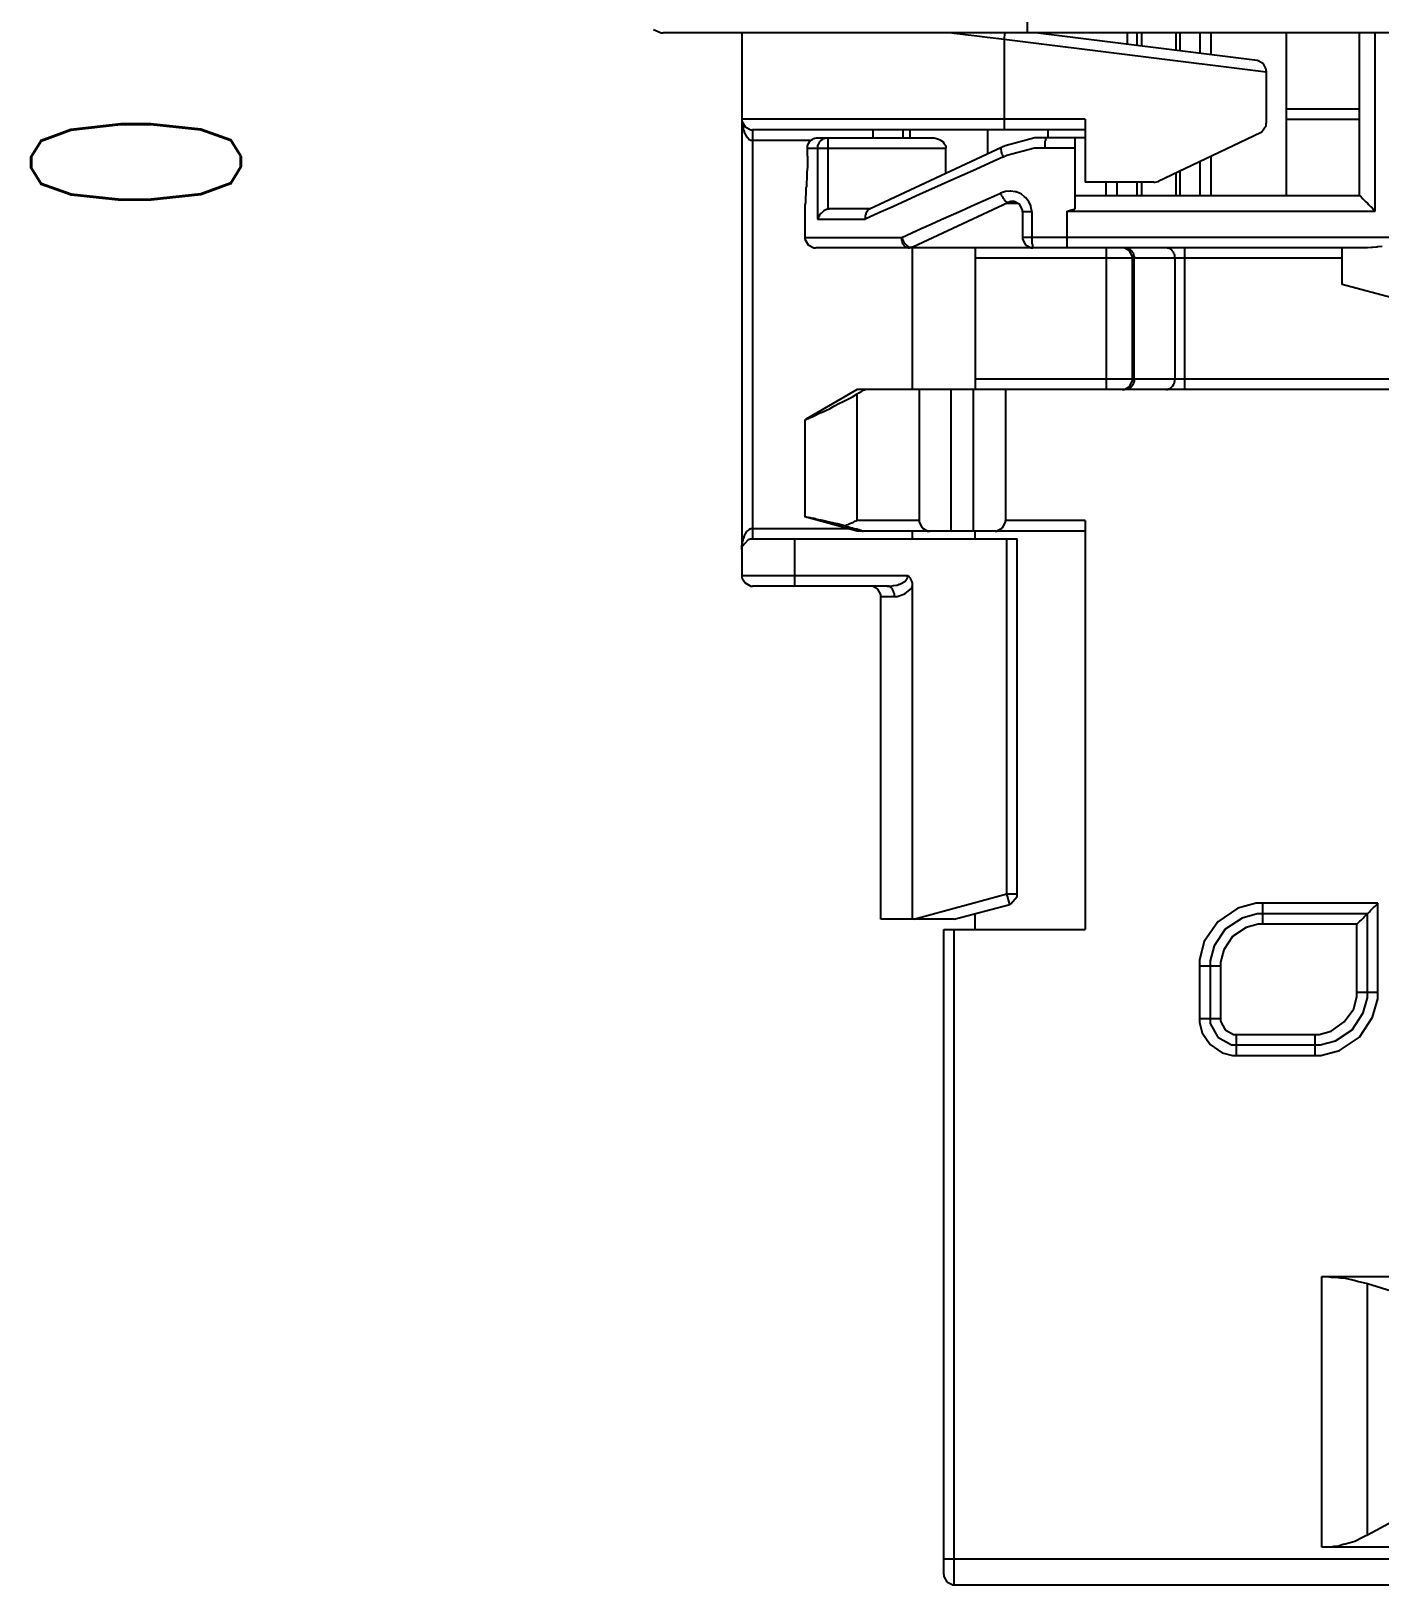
# Model space of a CAD drawing. Extents: x 69 to 1887, y 24 to 936.
# Drawn here: x 707.44 to 733.17, y 189.96 to 219.6 of the extents above; entities that cross this region are included whole.
import ezdxf

# ---------------------------------------------------------------- set-up
doc = ezdxf.new("R2010")
doc.units = 0
doc.layers.get('0').update_dxf_attribs({"linetype": 'CONTINUOUS'})
doc.layers.add('C00-00-00-BLACK', color=7, linetype='CONTINUOUS')
doc.styles.add('HS-BUNDLE-DIMENSION', font='ROMANS.SHX', dxfattribs={"width": 0.6, "height": 4})

# ---------------------------------------------------------------- blocks, each defined once
blk = doc.blocks.new('418104880')
at = {"layer": 'C00-00-00-BLACK', "color": 7}
for points in [[(12.798, 8.632), (-11.712, 8.632)], [(12.798, 8.632), (12.798, -3.868)], [(12.828, 8.632), (12.798, 8.632)], [(12.938, 8.572), (12.828, 8.632)], [(12.998, 8.472), (12.938, 8.572)], [(12.998, 8.432), (12.998, 8.472)], [(12.998, 8.432), (12.998, -3.868)], [(12.998, 8.132), (-12.212, 8.132)], [(-4.892, 7.912), (5.788, 7.912)], [(4.958, 7.702), (5.038, 7.742)], [(5.038, 7.742), (5.118, 7.782)], [(5.118, 7.782), (5.158, 7.802)], [(5.158, 7.802), (5.248, 7.832)], [(5.248, 7.832), (5.338, 7.852)], [(5.338, 7.852), (5.378, 7.862)], [(5.378, 7.862), (5.468, 7.892)], [(5.468, 7.892), (5.558, 7.902)], [(5.558, 7.902), (5.598, 7.912)], [(5.598, 7.912), (5.698, 7.912)], [(5.698, 7.912), (5.788, 7.912)], [(5.788, 7.912), (5.788, 2.752)], [(3.228, 6.772), (4.918, 7.682)], [(4.918, 7.682), (4.958, 7.702)], [(4.918, 7.682), (4.918, 2.882)], [(4.918, 2.882), (3.228, 3.402)], [(5.788, 2.752), (-4.892, 2.752)], [(4.998, 2.862), (4.918, 2.882)], [(5.088, 2.842), (4.998, 2.862)], [(5.168, 2.822), (5.088, 2.842)], [(5.258, 2.802), (5.168, 2.822)], [(5.338, 2.782), (5.258, 2.802)], [(5.428, 2.772), (5.338, 2.782)], [(5.518, 2.762), (5.428, 2.772)], [(5.608, 2.762), (5.518, 2.762)], [(5.698, 2.752), (5.608, 2.762)], [(5.778, 2.752), (5.698, 2.752)], [(5.788, 2.752), (5.778, 2.752)], [(5.808, -1.468), (5.448, -1.558)], [(5.918, -1.468), (5.808, -1.468)], [(5.918, -1.868), (5.918, -1.468)], [(7.418, -1.468), (5.918, -1.468)], [(7.418, -1.868), (7.418, -1.468)], [(7.488, -1.468), (7.418, -1.468)], [(7.688, -1.518), (7.488, -1.468)], [(5.448, -1.558), (5.068, -1.818)], [(5.528, -1.748), (5.208, -1.958)], [(5.818, -1.668), (5.528, -1.748)], [(5.918, -1.668), (5.818, -1.668)], [(7.418, -1.668), (5.918, -1.668)], [(5.918, -1.668), (5.918, -1.668)], [(7.508, -1.668), (7.418, -1.668)], [(7.768, -1.818), (7.508, -1.668)], [(7.918, -1.678), (7.688, -1.518)], [(8.068, -1.898), (7.918, -1.678)], [(5.068, -1.818), (4.818, -2.198)], [(5.208, -1.958), (4.998, -2.278)], [(5.608, -1.928), (5.358, -2.108)], [(5.838, -1.868), (5.608, -1.928)], [(5.918, -1.868), (5.838, -1.868)], [(7.418, -1.868), (5.918, -1.868)], [(7.468, -1.868), (7.418, -1.868)], [(7.628, -1.958), (7.468, -1.868)], [(7.718, -2.118), (7.628, -1.958)], [(7.918, -2.078), (7.768, -1.818)], [(8.118, -2.098), (8.068, -1.898)], [(4.818, -2.198), (4.718, -2.548)], [(4.998, -2.278), (4.918, -2.568)], [(5.178, -2.358), (5.118, -2.588)], [(5.358, -2.108), (5.178, -2.358)], [(7.718, -2.168), (7.718, -2.118)], [(7.718, -3.168), (7.718, -2.168)], [(7.718, -2.168), (8.118, -2.168)], [(7.918, -2.168), (7.918, -2.078)], [(7.918, -3.168), (7.918, -2.168)], [(8.118, -2.168), (8.118, -2.098)], [(8.118, -3.168), (8.118, -2.168)], [(4.718, -2.548), (4.718, -2.668)], [(4.918, -2.568), (4.918, -2.668)], [(5.118, -2.588), (5.118, -2.668)], [(4.718, -2.668), (4.718, -4.368)], [(4.718, -2.668), (5.118, -2.668)], [(4.918, -2.668), (4.918, -4.168)], [(5.118, -2.668), (5.118, -3.968)], [(7.658, -3.478), (7.718, -3.248)], [(7.718, -3.168), (8.118, -3.168)], [(7.718, -3.248), (7.718, -3.168)], [(7.918, -3.268), (7.918, -3.168)], [(8.118, -3.288), (8.118, -3.168)], [(7.488, -3.738), (7.658, -3.478)], [(7.838, -3.558), (7.918, -3.268)], [(8.028, -3.638), (8.118, -3.288)], [(7.228, -3.908), (7.488, -3.738)], [(7.628, -3.878), (7.838, -3.558)], [(7.768, -4.018), (8.028, -3.638)], [(4.938, -4.148), (4.918, -4.168)], [(4.958, -4.128), (4.938, -4.148)], [(4.978, -4.108), (4.958, -4.128)], [(4.998, -4.088), (4.978, -4.108)], [(5.018, -4.068), (4.998, -4.088)], [(5.038, -4.048), (5.018, -4.068)], [(5.058, -4.028), (5.038, -4.048)], [(5.078, -4.008), (5.058, -4.028)], [(5.098, -3.988), (5.078, -4.008)], [(5.118, -3.968), (5.098, -3.988)], [(5.118, -3.968), (6.918, -3.968)], [(6.918, -4.368), (6.918, -3.968)], [(6.918, -3.968), (6.998, -3.968)], [(6.998, -3.968), (7.228, -3.908)], [(7.018, -4.168), (7.308, -4.088)], [(7.308, -4.088), (7.628, -3.878)], [(7.388, -4.278), (7.768, -4.018)], [(10.298, -11.668), (10.298, -3.868)], [(12.998, -3.868), (10.298, -3.868)], [(12.798, -4.068), (11.738, -4.348)], [(13.568, -4.068), (11.798, -4.548)], [(12.398, -3.868), (12.398, -4.178)], [(12.798, -4.068), (14.198, -4.068)], [(13.598, -10.408), (13.598, -4.068)], [(14.198, -4.068), (14.198, -10.218)], [(4.738, -4.348), (4.718, -4.368)], [(4.718, -4.368), (6.918, -4.368)], [(4.758, -4.328), (4.738, -4.348)], [(4.778, -4.308), (4.758, -4.328)], [(4.798, -4.288), (4.778, -4.308)], [(4.818, -4.268), (4.798, -4.288)], [(4.838, -4.248), (4.818, -4.268)], [(4.858, -4.228), (4.838, -4.248)], [(4.878, -4.208), (4.858, -4.228)], [(4.898, -4.188), (4.878, -4.208)], [(4.918, -4.168), (4.898, -4.188)], [(4.918, -4.168), (6.918, -4.168)], [(6.918, -4.168), (7.018, -4.168)], [(6.918, -4.368), (6.918, -4.368)], [(6.918, -4.368), (7.038, -4.368)], [(7.038, -4.368), (7.388, -4.278)], [(11.718, -4.358), (11.598, -4.498)], [(11.738, -4.348), (11.718, -4.358)], [(11.738, -4.348), (11.798, -4.548)], [(11.738, -4.348), (11.738, -4.348)], [(11.598, -4.498), (11.598, -4.548)], [(11.798, -4.548), (11.598, -4.548)], [(11.598, -4.548), (11.598, -11.318)], [(11.798, -4.548), (11.798, -11.318)], [(13.738, -10.268), (13.608, -10.378)], [(13.888, -10.218), (13.738, -10.268)], [(13.938, -10.218), (13.888, -10.218)], [(14.198, -10.218), (13.938, -10.218)], [(13.938, -10.218), (13.938, -10.238)], [(13.938, -10.238), (13.938, -10.268)], [(13.938, -10.268), (13.948, -10.298)], [(13.948, -10.298), (13.958, -10.318)], [(13.958, -10.318), (13.968, -10.338)], [(13.968, -10.338), (13.978, -10.358)], [(13.978, -10.358), (13.978, -10.368)], [(13.978, -10.368), (13.998, -10.388)], [(14.198, -10.218), (14.198, -10.258)], [(14.198, -10.258), (14.258, -10.358)], [(14.258, -10.358), (14.358, -10.418)], [(13.608, -10.378), (13.598, -10.408)], [(13.598, -10.438), (13.598, -10.408)], [(13.598, -10.458), (13.598, -10.438)], [(13.598, -10.478), (13.598, -10.458)], [(13.608, -10.498), (13.598, -10.478)], [(13.618, -10.528), (13.608, -10.498)], [(13.628, -10.548), (13.618, -10.528)], [(13.638, -10.568), (13.628, -10.548)], [(13.638, -10.578), (13.638, -10.568)], [(13.658, -10.598), (13.638, -10.578)], [(13.668, -10.608), (13.658, -10.598)], [(13.678, -10.618), (13.668, -10.608)], [(13.688, -10.588), (13.678, -10.618)], [(16.848, -10.618), (13.678, -10.618)], [(13.698, -10.558), (13.688, -10.588)], [(13.718, -10.538), (13.698, -10.558)], [(13.738, -10.508), (13.718, -10.538)], [(13.778, -10.488), (13.738, -10.508)], [(13.788, -10.478), (13.778, -10.488)], [(13.838, -10.458), (13.788, -10.478)], [(13.848, -10.458), (13.838, -10.458)], [(13.888, -10.438), (13.848, -10.458)], [(13.898, -10.438), (13.888, -10.438)], [(13.948, -10.428), (13.898, -10.438)], [(13.958, -10.428), (13.948, -10.428)], [(14.008, -10.418), (13.958, -10.428)], [(13.998, -10.388), (13.998, -10.388)], [(13.998, -10.388), (14.028, -10.408)], [(14.018, -10.418), (14.008, -10.418)], [(14.068, -10.418), (14.018, -10.418)], [(14.028, -10.408), (14.028, -10.408)], [(14.028, -10.408), (14.048, -10.418)], [(14.048, -10.418), (14.078, -10.418)], [(14.078, -10.418), (14.068, -10.418)], [(14.078, -10.418), (16.648, -10.418)], [(14.358, -10.418), (14.398, -10.418)], [(15.848, -11.318), (15.848, -10.418)], [(16.678, -10.418), (16.648, -10.418)], [(16.788, -10.478), (16.678, -10.418)], [(16.848, -10.578), (16.788, -10.478)], [(16.848, -10.618), (16.848, -10.578)], [(16.848, -20.972), (16.848, -10.618)], [(16.848, -10.618), (16.848, -10.618)], [(16.728, -11.298), (16.848, -11.168)], [(16.838, -11.248), (16.828, -11.298)], [(16.848, -11.188), (16.838, -11.238)], [(16.838, -11.238), (16.838, -11.248)], [(16.848, -11.168), (16.848, -11.118)], [(16.848, -11.118), (16.848, -11.128)], [(16.848, -11.128), (16.848, -11.178)], [(16.848, -11.178), (16.848, -11.188)], [(10.298, -11.468), (14.648, -11.468)], [(16.638, -11.318), (11.598, -11.318)], [(11.878, -11.528), (11.818, -11.638)], [(11.988, -11.468), (11.878, -11.528)], [(12.018, -11.468), (11.988, -11.468)], [(12.018, -11.468), (12.018, -11.468)], [(12.398, -11.318), (12.398, -11.468)], [(12.428, -11.468), (12.428, -14.168)], [(12.858, -11.468), (12.858, -14.168)], [(13.308, -11.468), (13.268, -11.468)], [(13.408, -11.528), (13.308, -11.468)], [(13.468, -11.638), (13.408, -11.528)], [(13.598, -11.468), (13.598, -11.318)], [(14.548, -11.468), (14.538, -11.468)], [(14.538, -11.468), (14.538, -11.468)], [(14.538, -11.468), (14.538, -11.468)], [(14.558, -11.478), (14.548, -11.468)], [(14.568, -11.478), (14.558, -11.478)], [(14.578, -11.488), (14.568, -11.478)], [(14.568, -11.478), (14.568, -11.478)], [(14.588, -11.488), (14.578, -11.488)], [(14.598, -11.488), (14.588, -11.488)], [(14.608, -11.498), (14.598, -11.488)], [(14.638, -11.498), (14.608, -11.498)], [(14.658, -11.508), (14.638, -11.498)], [(14.648, -11.468), (15.648, -11.738)], [(14.678, -11.508), (14.658, -11.508)], [(14.718, -11.518), (14.678, -11.508)], [(14.728, -11.528), (14.718, -11.518)], [(14.768, -11.538), (14.728, -11.528)], [(14.778, -11.538), (14.768, -11.538)], [(14.808, -11.548), (14.778, -11.538)], [(14.848, -11.558), (14.808, -11.548)], [(16.648, -11.518), (14.828, -11.518)], [(14.878, -11.568), (14.848, -11.558)], [(16.638, -11.318), (16.648, -11.318)], [(16.658, -11.318), (16.648, -11.318)], [(16.648, -19.12), (16.648, -11.328)], [(16.678, -11.518), (16.648, -11.518)], [(16.668, -11.318), (16.658, -11.318)], [(16.678, -11.318), (16.668, -11.318)], [(16.668, -11.318), (16.668, -11.318)], [(16.688, -11.318), (16.678, -11.318)], [(16.708, -11.498), (16.678, -11.518)], [(16.698, -11.318), (16.688, -11.318)], [(16.688, -11.318), (16.688, -11.318)], [(16.708, -11.308), (16.698, -11.318)], [(16.708, -11.308), (16.728, -11.298)], [(16.708, -11.308), (16.708, -11.308)], [(16.708, -11.308), (16.708, -11.308)], [(16.728, -11.478), (16.708, -11.498)], [(16.758, -11.458), (16.728, -11.478)], [(16.778, -11.418), (16.758, -11.458)], [(16.788, -11.408), (16.778, -11.418)], [(16.808, -11.358), (16.788, -11.408)], [(16.828, -11.308), (16.808, -11.348)], [(16.808, -11.348), (16.808, -11.358)], [(16.828, -11.298), (16.828, -11.308)], [(10.298, -11.668), (11.818, -11.668)], [(11.818, -11.638), (11.818, -11.668)], [(11.818, -14.168), (11.818, -11.668)], [(13.468, -11.668), (13.468, -11.638)], [(13.468, -11.668), (14.648, -11.668)], [(13.468, -14.168), (13.468, -11.668)], [(14.648, -11.668), (14.648, -14.088)], [(14.648, -11.668), (14.658, -11.668)], [(14.658, -11.668), (14.678, -11.658)], [(14.678, -11.658), (14.708, -11.648)], [(14.708, -11.648), (14.718, -11.638)], [(14.718, -11.638), (14.738, -11.628)], [(14.738, -11.628), (14.758, -11.618)], [(14.758, -11.618), (14.788, -11.608)], [(14.788, -11.608), (14.808, -11.598)], [(14.808, -11.598), (14.828, -11.588)], [(14.828, -11.588), (14.858, -11.578)], [(14.858, -11.578), (14.878, -11.568)], [(14.878, -11.568), (14.878, -11.568)], [(14.878, -11.568), (14.958, -11.588)], [(14.958, -11.588), (15.028, -11.608)], [(15.028, -11.608), (15.098, -11.618)], [(15.098, -11.618), (15.178, -11.638)], [(15.178, -11.638), (15.228, -11.648)], [(15.228, -11.648), (15.308, -11.668)], [(15.308, -11.668), (15.338, -11.678)], [(15.338, -11.678), (15.418, -11.688)], [(15.418, -11.688), (15.468, -11.708)], [(15.468, -11.708), (15.508, -11.708)], [(15.508, -11.708), (15.548, -11.718)], [(15.548, -11.718), (15.578, -11.728)], [(15.578, -11.728), (15.608, -11.728)], [(15.608, -11.728), (15.628, -11.738)], [(15.628, -11.738), (15.638, -11.738)], [(15.638, -11.738), (15.638, -11.738)], [(15.638, -11.738), (15.638, -11.738)], [(15.648, -13.598), (15.648, -11.738)], [(14.648, -14.168), (15.638, -13.598)], [(15.558, -13.628), (15.508, -13.648)], [(15.568, -13.618), (15.558, -13.628)], [(15.588, -13.618), (15.568, -13.618)], [(15.608, -13.608), (15.588, -13.618)], [(15.618, -13.598), (15.608, -13.608)], [(15.628, -13.598), (15.618, -13.598)], [(15.638, -13.598), (15.628, -13.598)], [(15.638, -13.598), (15.638, -13.598)], [(15.638, -13.598), (15.638, -13.598)], [(14.998, -13.898), (14.918, -13.938)], [(15.098, -13.848), (14.998, -13.898)], [(15.168, -13.808), (15.098, -13.848)], [(15.248, -13.768), (15.168, -13.808)], [(15.318, -13.738), (15.248, -13.768)], [(15.388, -13.708), (15.318, -13.738)], [(15.448, -13.678), (15.388, -13.708)], [(15.508, -13.648), (15.448, -13.678)], [(-10.992, -14.168), (14.648, -14.168)], [(8.408, -16.87), (8.408, -14.168)], [(8.658, -14.208), (8.638, -14.228)], [(8.688, -14.188), (8.658, -14.198)], [(8.658, -14.198), (8.658, -14.208)], [(8.718, -14.178), (8.688, -14.188)], [(8.688, -14.188), (8.688, -14.188)], [(8.728, -14.168), (8.718, -14.178)], [(8.758, -14.168), (8.728, -14.168)], [(8.758, -14.168), (8.758, -14.168)], [(9.418, -14.218), (9.448, -14.198)], [(9.418, -14.228), (9.418, -14.218)], [(9.448, -14.198), (9.478, -14.188)], [(9.448, -14.198), (9.448, -14.198)], [(9.558, -14.168), (9.458, -14.228)], [(9.478, -14.188), (9.508, -14.168)], [(9.478, -14.188), (9.478, -14.188)], [(9.508, -14.168), (9.508, -14.168)], [(9.508, -14.168), (9.538, -14.168)], [(9.598, -14.168), (9.558, -14.168)], [(9.898, -16.87), (9.898, -14.168)], [(12.398, -16.87), (12.398, -14.168)], [(13.598, -16.87), (13.598, -14.168)], [(14.488, -14.168), (14.508, -14.158)], [(14.508, -14.158), (14.518, -14.158)], [(14.518, -14.158), (14.538, -14.148)], [(14.538, -14.148), (14.558, -14.138)], [(14.558, -14.138), (14.568, -14.128)], [(14.568, -14.128), (14.578, -14.118)], [(14.578, -14.118), (14.598, -14.108)], [(14.598, -14.108), (14.608, -14.098)], [(14.608, -14.098), (14.628, -14.098)], [(14.628, -14.098), (14.648, -14.088)], [(14.738, -14.028), (14.648, -14.088)], [(14.818, -13.988), (14.738, -14.028)], [(14.918, -13.938), (14.818, -13.988)], [(-10.882, -14.368), (12.398, -14.368)], [(8.598, -14.308), (8.588, -14.338)], [(8.588, -14.338), (8.588, -14.368)], [(8.588, -16.671), (8.588, -14.368)], [(8.608, -14.268), (8.598, -14.298)], [(8.598, -14.298), (8.598, -14.308)], [(8.628, -14.238), (8.608, -14.268)], [(8.638, -14.228), (8.628, -14.238)], [(9.368, -14.328), (9.378, -14.298)], [(9.368, -14.348), (9.368, -14.328)], [(9.368, -14.368), (9.368, -14.348)], [(9.368, -14.368), (9.368, -16.671)], [(9.378, -14.298), (9.388, -14.278)], [(9.388, -14.278), (9.398, -14.248)], [(9.458, -14.228), (9.398, -14.338)], [(9.398, -14.248), (9.418, -14.228)], [(9.398, -14.338), (9.398, -14.368)], [(9.398, -14.368), (9.398, -16.671)], [(4.278, -15.87), (5.398, -16.171)], [(5.398, -16.171), (5.398, -16.87)], [(4.638, -16.898), (4.718, -16.888)], [(4.718, -16.888), (4.738, -16.884)], [(4.738, -16.884), (4.818, -16.878)], [(4.818, -16.878), (4.838, -16.875)], [(4.838, -16.875), (4.918, -16.873)], [(4.918, -16.873), (4.938, -16.87)], [(4.938, -16.87), (5.018, -16.87)], [(5.018, -16.87), (15.438, -16.87)], [(5.398, -16.671), (12.398, -16.671)], [(8.588, -16.671), (8.588, -16.69)], [(8.588, -16.69), (8.588, -16.719)], [(8.588, -16.719), (8.598, -16.747)], [(8.598, -16.747), (8.608, -16.761)], [(8.608, -16.761), (8.618, -16.789)], [(8.618, -16.789), (8.638, -16.811)], [(8.638, -16.811), (8.638, -16.816)], [(8.638, -16.816), (8.658, -16.837)], [(8.658, -16.837), (8.668, -16.84)], [(8.668, -16.84), (8.688, -16.855)], [(8.688, -16.855), (8.698, -16.857)], [(8.698, -16.857), (8.728, -16.865)], [(8.728, -16.865), (8.728, -16.867)], [(8.728, -16.867), (8.758, -16.87)], [(9.368, -16.699), (9.368, -16.671)], [(9.378, -16.73), (9.368, -16.699)], [(9.378, -16.747), (9.378, -16.73)], [(9.388, -16.774), (9.378, -16.747)], [(9.408, -16.798), (9.388, -16.774)], [(9.398, -16.671), (9.398, -16.706)], [(9.398, -16.706), (9.458, -16.812)], [(9.418, -16.811), (9.408, -16.798)], [(9.438, -16.833), (9.418, -16.811)], [(9.448, -16.837), (9.438, -16.833)], [(9.468, -16.852), (9.448, -16.837)], [(9.458, -16.812), (9.558, -16.87)], [(9.478, -16.855), (9.468, -16.852)], [(9.498, -16.865), (9.478, -16.855)], [(9.508, -16.865), (9.498, -16.865)], [(9.538, -16.87), (9.508, -16.865)], [(9.538, -16.87), (9.538, -16.87)], [(9.558, -16.87), (9.598, -16.87)], [(10.648, -17.57), (10.648, -16.87)], [(11.328, -16.87), (11.298, -16.87)], [(11.298, -16.875), (11.298, -16.87)], [(11.298, -16.879), (11.298, -16.875)], [(11.298, -16.884), (11.298, -16.879)], [(11.308, -16.893), (11.298, -16.884)], [(11.438, -16.929), (11.328, -16.87)], [(13.588, -16.889), (11.778, -17.736)], [(13.618, -16.883), (13.588, -16.889)], [(13.598, -16.887), (13.588, -16.889)], [(13.658, -16.87), (13.598, -16.887)], [(13.648, -16.884), (13.618, -16.883)], [(13.678, -16.897), (13.648, -16.884)], [(13.678, -16.87), (13.658, -16.87)], [(13.678, -16.87), (13.698, -16.875)], [(13.698, -16.875), (13.728, -16.884)], [(13.728, -16.884), (13.728, -16.888)], [(13.728, -16.888), (13.748, -16.903)], [(15.478, -16.87), (15.448, -16.87)], [(15.588, -16.929), (15.478, -16.87)], [(4.278, -17.07), (11.498, -17.07)], [(11.308, -16.903), (11.308, -16.893)], [(11.308, -16.925), (11.308, -16.903)], [(11.308, -16.93), (11.308, -16.925)], [(11.318, -16.95), (11.308, -16.93)], [(11.318, -16.97), (11.318, -16.95)], [(11.318, -16.991), (11.318, -16.97)], [(11.318, -16.994), (11.318, -16.991)], [(11.318, -17.015), (11.318, -16.994)], [(11.318, -17.07), (11.318, -17.015)], [(11.318, -17.554), (11.318, -17.07)], [(11.498, -17.034), (11.438, -16.929)], [(11.498, -17.07), (11.498, -17.034)], [(11.498, -17.554), (11.498, -17.07)], [(13.608, -17.155), (13.428, -17.238)], [(13.798, -17.07), (13.608, -17.155)], [(13.678, -16.898), (13.678, -16.897)], [(13.708, -16.915), (13.678, -16.898)], [(13.708, -16.921), (13.708, -16.915)], [(13.728, -16.943), (13.708, -16.921)], [(13.738, -16.951), (13.728, -16.943)], [(13.758, -16.974), (13.738, -16.951)], [(13.748, -16.903), (13.748, -16.909)], [(13.748, -16.909), (13.768, -16.93)], [(13.768, -16.987), (13.758, -16.974)], [(13.768, -16.93), (13.778, -16.943)], [(13.778, -17.014), (13.768, -16.987)], [(13.778, -16.943), (13.788, -16.969)], [(13.788, -17.043), (13.778, -17.014)], [(13.788, -16.969), (13.788, -16.994)], [(13.788, -16.994), (13.798, -17.018)], [(13.798, -17.07), (13.788, -17.043)], [(13.798, -17.018), (13.798, -17.043)], [(13.798, -17.043), (13.798, -17.07)], [(15.648, -17.07), (13.798, -17.07)], [(15.648, -17.034), (15.588, -16.929)], [(15.648, -17.07), (15.648, -17.034)], [(15.648, -17.675), (15.648, -17.07)], [(13.048, -17.409), (12.858, -17.492)], [(13.238, -17.324), (13.048, -17.409)], [(13.428, -17.238), (13.238, -17.324)], [(14.238, -17.539), (14.498, -17.419)], [(14.488, -17.502), (14.498, -17.481)], [(15.408, -17.419), (14.498, -17.419)], [(14.498, -17.442), (14.498, -17.419)], [(14.498, -17.464), (14.498, -17.442)], [(14.498, -17.481), (14.498, -17.464)], [(15.368, -17.495), (15.378, -17.469)], [(15.378, -17.469), (15.388, -17.447)], [(15.388, -17.447), (15.408, -17.419)], [(15.408, -18.77), (15.408, -17.419)], [(10.648, -17.57), (4.768, -17.57)], [(4.768, -17.57), (4.768, -20.972)], [(4.798, -17.6), (4.768, -17.57)], [(4.828, -17.631), (4.798, -17.6)], [(4.858, -17.661), (4.828, -17.631)], [(4.888, -17.691), (4.858, -17.661)], [(4.918, -17.722), (4.888, -17.691)], [(4.948, -17.749), (4.918, -17.722)], [(4.978, -17.781), (4.948, -17.749)], [(5.008, -17.81), (4.978, -17.781)], [(10.508, -17.605), (10.498, -17.608)], [(10.498, -18.971), (10.498, -17.608)], [(10.528, -17.6), (10.508, -17.605)], [(10.538, -17.597), (10.528, -17.6)], [(10.558, -17.592), (10.538, -17.597)], [(10.568, -17.588), (10.558, -17.592)], [(10.588, -17.586), (10.568, -17.588)], [(10.598, -17.582), (10.588, -17.586)], [(10.618, -17.578), (10.598, -17.582)], [(10.628, -17.572), (10.618, -17.578)], [(10.648, -17.57), (10.628, -17.572)], [(11.318, -17.554), (11.498, -17.554)], [(11.318, -17.554), (11.318, -17.574)], [(11.318, -17.574), (11.338, -17.655)], [(11.338, -17.655), (11.338, -17.677)], [(11.338, -17.677), (11.378, -17.75)], [(11.378, -17.75), (11.388, -17.769)], [(11.388, -17.769), (11.438, -17.831)], [(11.498, -17.554), (11.498, -17.588)], [(11.498, -17.588), (11.548, -17.695)], [(11.548, -17.695), (11.658, -17.753)], [(11.808, -17.722), (11.588, -17.722)], [(11.658, -17.753), (11.688, -17.753)], [(11.688, -17.753), (11.718, -17.753)], [(11.718, -17.753), (11.768, -17.736)], [(11.768, -17.736), (11.778, -17.736)], [(11.778, -17.736), (11.778, -17.733)], [(11.778, -17.733), (11.788, -17.736)], [(11.788, -17.736), (11.798, -17.736)], [(11.798, -17.736), (11.798, -17.742)], [(11.798, -17.742), (11.818, -17.758)], [(11.818, -17.758), (11.828, -17.761)], [(11.828, -17.761), (11.838, -17.781)], [(11.838, -17.781), (11.838, -17.79)], [(11.898, -18.783), (14.418, -17.609)], [(12.288, -17.747), (12.098, -17.831)], [(12.478, -17.663), (12.288, -17.747)], [(12.668, -17.578), (12.478, -17.663)], [(12.858, -17.492), (12.668, -17.578)], [(13.448, -17.894), (13.708, -17.776)], [(13.708, -17.776), (13.968, -17.655)], [(13.968, -17.655), (14.238, -17.539)], [(15.148, -17.62), (14.388, -17.62)], [(14.418, -17.608), (14.438, -17.596)], [(14.418, -17.609), (14.418, -17.608)], [(14.438, -17.596), (14.458, -17.582)], [(14.458, -17.572), (14.468, -17.555)], [(14.458, -17.582), (14.458, -17.572)], [(14.468, -17.555), (14.478, -17.538)], [(14.478, -17.538), (14.488, -17.523)], [(14.488, -17.523), (14.488, -17.502)], [(15.158, -17.62), (15.148, -17.62)], [(15.168, -17.62), (15.158, -17.62)], [(15.178, -17.619), (15.168, -17.62)], [(15.168, -17.62), (15.168, -17.62)], [(15.188, -17.617), (15.178, -17.619)], [(15.198, -17.614), (15.188, -17.617)], [(15.208, -17.611), (15.198, -17.613)], [(15.198, -17.613), (15.198, -17.614)], [(15.208, -17.609), (15.238, -17.603)], [(15.208, -18.971), (15.208, -17.609)], [(15.208, -17.609), (15.208, -17.611)], [(15.238, -17.603), (15.258, -17.591)], [(15.258, -17.591), (15.288, -17.574)], [(15.288, -17.574), (15.298, -17.565)], [(15.298, -17.565), (15.318, -17.547)], [(15.318, -17.547), (15.338, -17.528)], [(15.338, -17.528), (15.348, -17.516)], [(15.348, -17.516), (15.368, -17.495)], [(15.638, -17.736), (15.648, -17.675)], [(15.638, -17.819), (15.638, -17.736)], [(5.038, -17.841), (5.008, -17.81)], [(5.068, -17.871), (5.038, -17.841)], [(10.498, -17.871), (5.068, -17.871)], [(5.068, -17.871), (5.068, -20.972)], [(6.468, -20.972), (6.468, -17.871)], [(7.898, -17.871), (7.898, -18.621)], [(8.108, -17.871), (8.108, -18.522)], [(8.488, -17.871), (8.488, -18.34)], [(8.568, -17.871), (8.568, -18.299)], [(9.218, -17.871), (9.218, -18.121)], [(9.308, -17.871), (9.308, -18.121)], [(9.688, -17.871), (9.688, -18.121)], [(9.898, -17.871), (9.898, -18.121)], [(11.438, -17.831), (11.458, -17.845)], [(11.458, -17.845), (11.518, -17.895)], [(11.518, -17.895), (11.538, -17.904)], [(11.538, -17.904), (11.618, -17.936)], [(11.618, -17.936), (11.638, -17.941)], [(11.638, -17.941), (11.718, -17.953)], [(11.718, -17.953), (11.738, -17.954)], [(11.738, -17.954), (11.818, -17.945)], [(11.818, -17.945), (11.838, -17.941)], [(11.838, -17.79), (11.858, -17.809)], [(11.838, -17.941), (11.918, -17.914)], [(11.858, -17.809), (11.868, -17.822)], [(11.868, -17.822), (11.878, -17.841)], [(11.878, -17.841), (11.888, -17.856)], [(11.888, -17.856), (11.898, -17.878)], [(11.898, -17.878), (11.908, -17.895)], [(11.908, -17.895), (11.918, -17.914)], [(12.098, -17.831), (11.918, -17.914)], [(12.918, -18.13), (13.178, -18.012)], [(13.178, -18.012), (13.448, -17.894)], [(15.618, -18.04), (15.628, -18.015)], [(15.618, -18.134), (15.618, -18.04)], [(15.628, -17.914), (15.638, -17.819)], [(15.628, -17.922), (15.628, -17.914)], [(15.628, -18.015), (15.628, -17.922)], [(8.908, -18.14), (6.958, -19.067)], [(8.908, -18.137), (8.898, -18.14)], [(8.968, -18.121), (8.908, -18.137)], [(8.988, -18.121), (8.968, -18.121)], [(8.988, -18.121), (10.298, -18.121)], [(10.298, -19.322), (10.298, -18.121)], [(12.128, -18.485), (12.388, -18.366)], [(12.388, -18.366), (12.648, -18.249)], [(12.648, -18.249), (12.918, -18.13)], [(12.958, -18.289), (12.958, -18.77)], [(15.598, -18.411), (15.608, -18.316)], [(15.608, -18.173), (15.618, -18.134)], [(15.608, -18.267), (15.608, -18.173)], [(15.608, -18.316), (15.608, -18.267)], [(11.268, -18.77), (11.798, -18.63)], [(11.798, -18.63), (11.858, -18.601)], [(11.858, -18.603), (12.128, -18.485)], [(11.858, -18.603), (11.868, -18.617)], [(11.868, -18.617), (11.878, -18.635)], [(11.878, -18.635), (11.878, -18.648)], [(11.878, -18.648), (11.888, -18.666)], [(11.888, -18.666), (11.888, -18.679)], [(12.158, -18.663), (12.158, -19.12)], [(15.598, -18.503), (15.598, -18.411)], [(15.598, -18.599), (15.598, -18.503)], [(15.598, -18.621), (15.598, -18.599)], [(15.598, -18.621), (15.598, -18.77)], [(10.298, -18.957), (10.298, -18.957)], [(10.298, -18.957), (10.308, -18.959)], [(10.308, -18.959), (10.388, -18.971)], [(10.498, -18.77), (11.068, -18.77)], [(11.048, -18.966), (11.058, -18.956)], [(11.048, -18.97), (11.048, -18.966)], [(11.058, -18.912), (11.068, -18.902)], [(11.058, -18.933), (11.058, -18.912)], [(11.058, -18.936), (11.058, -18.933)], [(11.058, -18.956), (11.058, -18.936)], [(11.068, -18.77), (11.068, -18.77)], [(11.068, -18.77), (11.268, -18.77)], [(11.068, -18.809), (11.068, -18.77)], [(11.068, -18.83), (11.068, -18.809)], [(11.068, -18.848), (11.068, -18.83)], [(11.068, -18.867), (11.068, -18.848)], [(11.068, -18.881), (11.068, -18.867)], [(11.068, -18.902), (11.068, -18.881)], [(11.258, -18.971), (11.828, -18.813)], [(11.828, -18.813), (11.898, -18.783)], [(11.888, -18.679), (11.898, -18.698)], [(11.898, -18.698), (11.898, -18.706)], [(11.898, -18.706), (11.898, -18.725)], [(11.898, -18.725), (11.898, -18.728)], [(11.898, -18.728), (11.908, -18.747)], [(11.908, -18.77), (11.898, -18.777)], [(11.898, -18.777), (11.898, -18.783)], [(11.908, -18.747), (11.908, -18.765)], [(11.908, -18.765), (11.908, -18.77)], [(15.598, -18.77), (12.958, -18.77)], [(12.958, -18.808), (12.958, -18.77)], [(12.968, -18.824), (12.958, -18.808)], [(12.988, -18.858), (12.968, -18.824)], [(12.998, -18.867), (12.988, -18.858)], [(13.018, -18.896), (12.998, -18.867)], [(13.028, -18.902), (13.018, -18.896)], [(13.058, -18.924), (13.028, -18.902)], [(13.068, -18.929), (13.058, -18.924)], [(13.098, -18.945), (13.068, -18.929)], [(13.138, -18.957), (13.098, -18.945)], [(13.158, -18.961), (13.138, -18.957)], [(13.188, -18.966), (13.158, -18.961)], [(13.228, -18.971), (13.188, -18.966)], [(15.268, -18.961), (15.248, -18.969)], [(15.288, -18.956), (15.268, -18.961)], [(15.308, -18.942), (15.288, -18.956)], [(15.338, -18.922), (15.308, -18.942)], [(15.348, -18.912), (15.338, -18.922)], [(15.368, -18.889), (15.348, -18.912)], [(15.378, -18.862), (15.368, -18.889)], [(15.388, -18.848), (15.378, -18.862)], [(15.398, -18.817), (15.388, -18.848)], [(15.408, -18.77), (15.398, -18.788)], [(15.398, -18.788), (15.398, -18.817)], [(15.458, -18.961), (15.428, -18.969)], [(15.478, -18.956), (15.458, -18.961)], [(15.498, -18.942), (15.478, -18.956)], [(15.528, -18.922), (15.498, -18.942)], [(15.538, -18.912), (15.528, -18.922)], [(16.648, -18.922), (15.528, -18.922)], [(15.558, -18.889), (15.538, -18.912)], [(15.578, -18.862), (15.558, -18.889)], [(15.588, -18.848), (15.578, -18.862)], [(15.598, -18.817), (15.588, -18.848)], [(15.598, -18.77), (15.598, -18.786)], [(15.598, -18.786), (15.598, -18.817)], [(16.678, -18.925), (16.648, -18.922)], [(16.708, -18.939), (16.678, -18.925)], [(16.728, -18.959), (16.708, -18.939)], [(16.758, -18.982), (16.728, -18.959)], [(6.938, -19.074), (6.848, -19.202)], [(6.848, -19.202), (6.848, -19.246)], [(6.848, -20.245), (6.848, -19.246)], [(6.958, -19.067), (6.938, -19.074)], [(10.298, -18.971), (11.048, -18.971)], [(10.298, -19.12), (16.648, -19.12)], [(10.388, -18.971), (10.418, -18.971)], [(11.008, -18.971), (11.008, -19.12)], [(11.048, -18.971), (11.048, -18.97)], [(11.048, -18.971), (11.258, -18.971)], [(11.848, -20.845), (11.848, -19.12)], [(13.248, -18.971), (13.228, -18.971)], [(15.398, -18.971), (13.248, -18.971)], [(13.648, -19.12), (13.648, -18.971)], [(13.778, -19.12), (13.778, -18.971)], [(14.348, -18.971), (14.348, -19.12)], [(15.248, -18.969), (15.208, -18.971)], [(15.428, -18.969), (15.398, -18.971)], [(16.678, -19.121), (16.648, -19.121)], [(16.788, -19.179), (16.678, -19.121)], [(16.778, -19.023), (16.758, -18.982)], [(16.788, -19.034), (16.778, -19.023)], [(16.808, -19.078), (16.788, -19.034)], [(16.848, -19.285), (16.788, -19.179)], [(16.808, -19.088), (16.808, -19.078)], [(16.828, -19.135), (16.808, -19.088)], [(16.828, -19.144), (16.828, -19.135)], [(16.838, -19.193), (16.828, -19.144)], [(16.838, -19.202), (16.838, -19.193)], [(16.848, -19.252), (16.838, -19.202)], [(16.848, -19.262), (16.848, -19.252)], [(16.848, -19.31), (16.848, -19.262)], [(6.468, -19.322), (5.068, -19.322)], [(6.468, -19.52), (5.068, -19.52)], [(10.298, -19.322), (16.848, -19.322)], [(16.848, -19.322), (16.848, -19.285)], [(16.848, -19.322), (16.848, -19.31)], [(16.848, -19.322), (16.848, -19.322)], [(6.848, -20.218), (11.848, -20.845)], [(6.848, -20.245), (6.848, -20.245)], [(6.848, -20.245), (6.848, -20.277)], [(6.848, -20.277), (6.898, -20.377)], [(6.898, -20.377), (6.998, -20.439)], [(6.998, -20.439), (7.018, -20.443)], [(7.018, -20.443), (11.248, -20.972)], [(7.898, -20.552), (7.898, -20.972)], [(8.108, -20.579), (8.108, -20.972)], [(8.488, -20.627), (8.488, -20.972)], [(8.568, -20.635), (8.568, -20.972)], [(9.218, -20.718), (9.218, -20.972)], [(9.308, -20.729), (9.308, -20.972)], [(-17.562, -20.972), (18.348, -20.972)], [(9.498, -20.972), (9.498, -20.752)], [(11.008, -20.94), (11.008, -20.972)], [(11.398, -20.972), (11.398, -26.471)], [(11.848, -20.845), (11.828, -20.972)], [(11.848, -20.845), (11.948, -20.858)], [(11.948, -20.858), (12.058, -20.87)], [(12.058, -20.87), (12.168, -20.881)], [(12.168, -20.881), (12.268, -20.894)], [(12.268, -20.894), (12.368, -20.908)], [(12.368, -20.908), (12.478, -20.921)], [(12.478, -20.921), (12.588, -20.934)], [(12.588, -20.934), (12.688, -20.945)], [(12.688, -20.945), (12.798, -20.96)], [(12.798, -20.96), (12.898, -20.972)], [(18.388, -20.972), (18.348, -20.972)], [(18.538, -21.037), (18.388, -20.972)]]:
    blk.add_lwpolyline(points, dxfattribs=at)

msp = doc.modelspace()

# ---------------------------------------------------------------- block references
at = {"color": 1, "lineweight": 20, "rotation": 180}
msp.add_blockref('418104880', (737.847, 198.594), dxfattribs=at)

# ---------------------------------------------------------------- texts
at = {"color": 7, "linetype": 'Continuous', "ltscale": 8, "style": 'HS-BUNDLE-DIMENSION', "width": 0.6}
msp.add_text('0', height=4, rotation=270.1936, dxfattribs=at).set_placement((707.435, 218.124))

doc.saveas('drawing.dxf')
